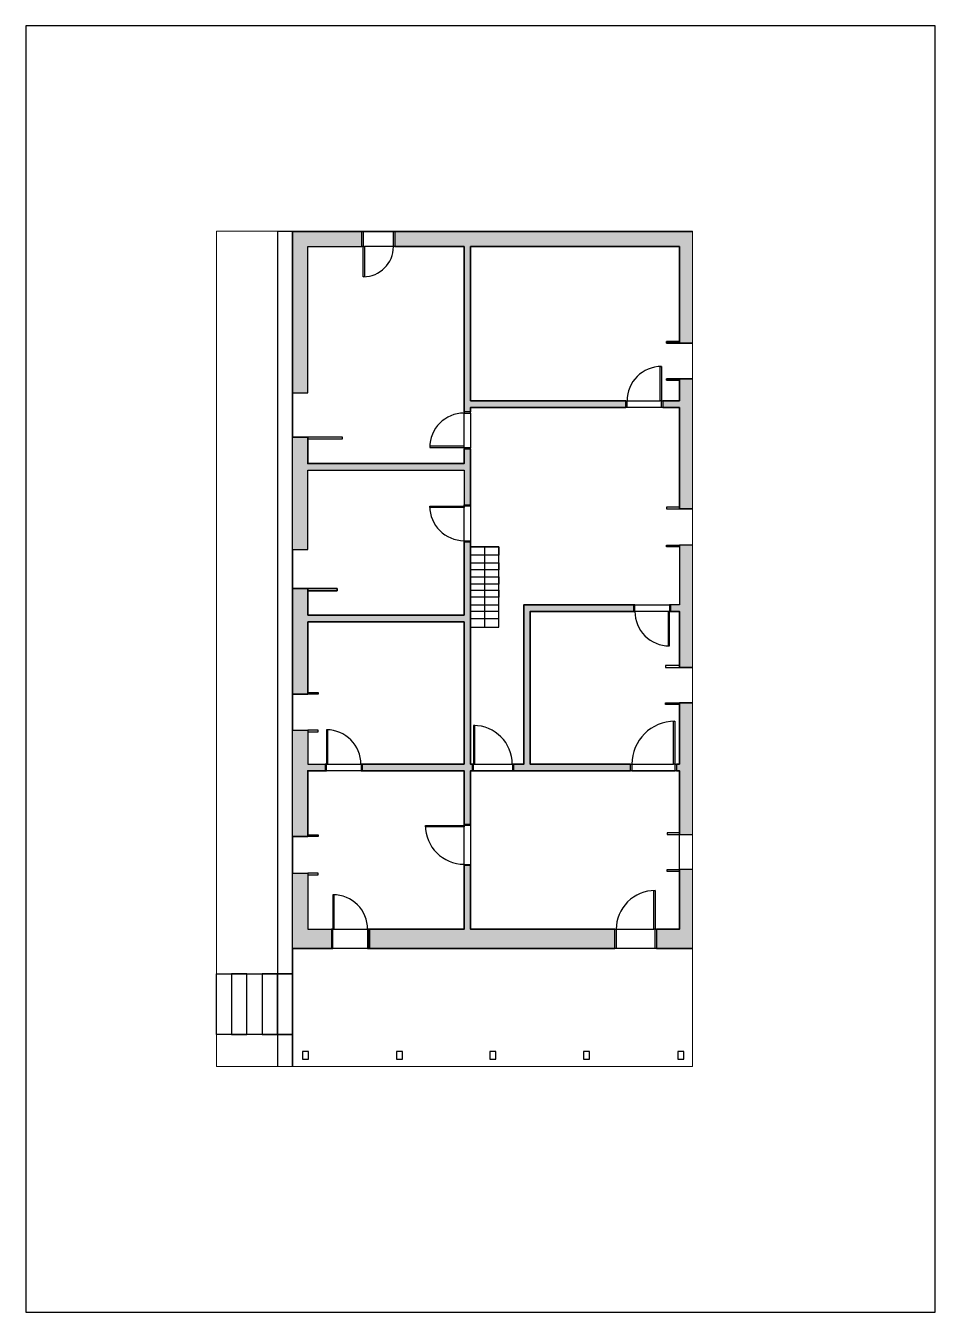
# Paper-space layout 'Layout1' of a CAD drawing. Header units: millimetres. Extents: x 64 to 274, y 59 to 356.
# The model-space entities are those that its viewports show. They can reach past a viewport. Long polylines and large blocks are cut down to what shows.
import ezdxf

# ---------------------------------------------------------------- set-up
doc = ezdxf.new("R2010")
doc.units = ezdxf.units.MM
for name, color, linetype, lineweight in [('A-ALV-___-___-EXI', 250, 'Continuous', 25), ('A-ESC-___-___-EXI', 250, 'Continuous', 25), ('A-JAN-___-___-EXI', 250, 'Continuous', 25), ('A-PIL-___-___-EXI', 250, 'Continuous', 25), ('A-PIS-___-___-EXI', 250, 'Continuous', 25), ('A-POR-___-___-EXI', 250, 'Continuous', 25)]:
    doc.layers.add(name, color=color, linetype=linetype, lineweight=lineweight)

# ---------------------------------------------------------------- blocks, each defined once
blk = doc.blocks.new('SVG - A4-22555169-Não nomeada')
at = {"layer": 'A-JAN-___-___-EXI'}
for p, q in [((64.29, 356.5), (64.29, 59.5)), ((274.29, 356.5), (64.29, 356.5)), ((274.29, 59.5), (274.29, 356.5)), ((64.29, 59.5), (274.29, 59.5))]:
    blk.add_line(p, q, dxfattribs=at)
blk = doc.blocks.new('porta multiplas_original - Simples - 80 cm-22505150-Planta baixa - Térreo_')
at = {"layer": 'A-ALV-___-___-EXI'}
for p, q in [((-430, -75), (-430, 75)), ((-430, 75), (-400, 75)), ((-400, 75), (-400, -75)), ((400, 75), (430, 75)), ((400, -75), (400, 75)), ((430, 75), (430, -75)), ((-400, -75), (-430, -75)), ((-398, -75), (-368, -75)), ((-398, -871), (-398, -75)), ((-368, -75), (-368, -871)), ((430, -75), (400, -75)), ((-368, -871), (-398, -871))]:
    blk.add_line(p, q, dxfattribs=at)
at = {"layer": 'A-POR-___-___-EXI'}
blk.add_arc((-398, -75), 796, 270, 360, dxfattribs=at)
blk = doc.blocks.new('porta multiplas_original - Simples - 90 cm-22507540-Planta baixa - Térreo_')
at = {"layer": 'A-ALV-___-___-EXI'}
for p, q in [((-480, -75), (-480, 75)), ((-480, 75), (-450, 75)), ((-450, 75), (-450, -75)), ((450, 75), (480, 75)), ((450, -75), (450, 75)), ((480, 75), (480, -75)), ((-450, -75), (-480, -75)), ((-448, -75), (-418, -75)), ((-448, -971), (-448, -75)), ((-418, -75), (-418, -971)), ((480, -75), (450, -75)), ((-418, -971), (-448, -971))]:
    blk.add_line(p, q, dxfattribs=at)
at = {"layer": 'A-POR-___-___-EXI'}
blk.add_arc((-448, -75), 896, 270, 360, dxfattribs=at)
blk = doc.blocks.new('porta multiplas_original - 100-22507433-Planta baixa - Térreo_')
at = {"layer": 'A-ALV-___-___-EXI'}
for p, q in [((-530, -75), (-530, 75)), ((-530, 75), (-500, 75)), ((-500, 75), (-500, -75)), ((500, 75), (530, 75)), ((500, -75), (500, 75)), ((530, 75), (530, -75)), ((-500, -75), (-530, -75)), ((-498, -75), (-468, -75)), ((-498, -1071), (-498, -75)), ((-468, -75), (-468, -1071)), ((530, -75), (500, -75)), ((-468, -1071), (-498, -1071))]:
    blk.add_line(p, q, dxfattribs=at)
at = {"layer": 'A-POR-___-___-EXI'}
blk.add_arc((-498, -75), 996, 270, 360, dxfattribs=at)
blk = doc.blocks.new('porta multiplas - Simples - 80 cm-22507565-Planta baixa - Térreo_')
at = {"layer": 'A-ALV-___-___-EXI'}
for p, q in [((-368, 1019), (-398, 1019)), ((-398, 1019), (-398, 220)), ((-368, 220), (-368, 1019)), ((-400, 220), (-430, 220)), ((-430, 220), (-430, -220)), ((-400, -220), (-400, 220)), ((-398, 220), (-368, 220)), ((430, 220), (401, 220)), ((401, 220), (401, -220)), ((430, -220), (430, 220)), ((445, 220), (430, 220)), ((-430, -220), (-400, -220)), ((401, -220), (430, -220)), ((430, -220), (445, -220))]:
    blk.add_line(p, q, dxfattribs=at)
at = {"layer": 'A-POR-___-___-EXI'}
blk.add_arc((-398, 220), 799, 360, 90, dxfattribs=at)
blk = doc.blocks.new('porta multiplas_original - Simples - 90 cm-22507515-Planta baixa - Térreo_')
at = {"layer": 'A-ALV-___-___-EXI'}
for p, q in [((-480, -220), (-480, 220)), ((-480, 220), (-450, 220)), ((-450, 220), (-450, -220)), ((450, 220), (480, 220)), ((450, -220), (450, 220)), ((480, 220), (480, -220)), ((-450, -220), (-480, -220)), ((-448, -220), (-418, -220)), ((-448, -1116), (-448, -220)), ((-418, -220), (-418, -1116)), ((480, -220), (450, -220)), ((-418, -1116), (-448, -1116))]:
    blk.add_line(p, q, dxfattribs=at)
at = {"layer": 'A-POR-___-___-EXI'}
blk.add_arc((-448, -220), 896, 270, 0, dxfattribs=at)
blk = doc.blocks.new('porta multiplas_original - Simples - 80 cm-22507266-Planta baixa - Térreo_')
at = {"layer": 'A-ALV-___-___-EXI'}
for p, q in [((-368, 871), (-398, 871)), ((-398, 871), (-398, 75)), ((-368, 75), (-368, 871)), ((-400, 75), (-430, 75)), ((-430, 75), (-430, -75)), ((-400, -75), (-400, 75)), ((-398, 75), (-368, 75)), ((430, 75), (400, 75)), ((400, 75), (400, -75)), ((430, -75), (430, 75)), ((-430, -75), (-400, -75)), ((400, -75), (430, -75))]:
    blk.add_line(p, q, dxfattribs=at)
at = {"layer": 'A-POR-___-___-EXI'}
blk.add_arc((-398, 75), 796, 360, 90, dxfattribs=at)
blk = doc.blocks.new('porta multiplas_original - Simples - 70 cm-22507638-Planta baixa - Térreo_')
at = {"layer": 'A-ALV-___-___-EXI'}
for p, q in [((-380, -175), (-380, 175)), ((-380, 175), (-350, 175)), ((-350, 175), (-350, -175)), ((350, 175), (380, 175)), ((350, -175), (350, 175)), ((380, 175), (380, -175)), ((-350, -175), (-380, -175)), ((-348, -175), (-318, -175)), ((-348, -871), (-348, -175)), ((-318, -175), (-318, -871)), ((380, -175), (350, -175)), ((-318, -871), (-348, -871))]:
    blk.add_line(p, q, dxfattribs=at)
at = {"layer": 'A-POR-___-___-EXI'}
blk.add_arc((-348, -175), 696, 270, 360, dxfattribs=at)
blk = doc.blocks.new('porta multiplas_original - Simples - 90 cm-22507466-Planta baixa - Térreo_')
at = {"layer": 'A-ALV-___-___-EXI'}
for p, q in [((-418, 971), (-448, 971)), ((-448, 971), (-448, 75)), ((-418, 75), (-418, 971)), ((-450, 75), (-480, 75)), ((-480, 75), (-480, -75)), ((-450, -75), (-450, 75)), ((-448, 75), (-418, 75)), ((480, 75), (450, 75)), ((450, 75), (450, -75)), ((480, -75), (480, 75)), ((-480, -75), (-450, -75)), ((450, -75), (480, -75))]:
    blk.add_line(p, q, dxfattribs=at)
at = {"layer": 'A-POR-___-___-EXI'}
blk.add_arc((-448, 75), 896, 360, 90, dxfattribs=at)

msp = doc.modelspace()

# ---------------------------------------------------------------- hatches: boundary and pattern name
at = {"layer": 'A-ALV-___-___-EXI'}
h = msp.add_hatch(color=11, dxfattribs=at)
h.paths.add_polyline_path([(9188, -1761), (9188, -1411), (6120, -1411), (6120, -1761), (8043, -1761)])
h.paths.add_polyline_path([(5360, -1761), (5360, -1411), (3760, -1411), (3760, -1761), (4110, -1761)])
for points in [[(12690, -1761), (12690, -1411), (9188, -1411), (9188, -1761)], [(12990, -3991), (12990, -1411), (12690, -1411), (12690, -3991)], [(4110, -5136), (4110, -1761), (3760, -1761), (3760, -5136)], [(12990, -7054), (12990, -4811), (12690, -4811), (12690, -7054)], [(3760, -7016), (4110, -7016), (4110, -6156), (3760, -6156)], [(7721, -6921), (7721, -6771), (4110, -6771), (4110, -6921)], [(4110, -8752), (4110, -7016), (3760, -7016), (3760, -8752)], [(12990, -7814), (12990, -7054), (12690, -7054), (12690, -7814)], [(12990, -11474), (12990, -8654), (12690, -8654), (12690, -11474)], [(3760, -12092), (4110, -12092), (4110, -9652), (3760, -9652), (3760, -10026)], [(7721, -10421), (7721, -10271), (4110, -10271), (4110, -10421)], [(9245, -13711), (9245, -10181), (9095, -10181), (9095, -13711)], [(12690, -15334), (12990, -15334), (12990, -12294), (12690, -12294), (12690, -14110)], [(4110, -15381), (4110, -12921), (3760, -12921), (3760, -15381)], [(4110, -17521), (4110, -16221), (3760, -16221), (3760, -17521)], [(12990, -17521), (12990, -16141), (12690, -16141), (12690, -17521)]]:
    msp.add_hatch(color=11, dxfattribs=at).paths.add_polyline_path(points)
h = msp.add_hatch(color=11, dxfattribs=at)
h.paths.add_polyline_path([(7721, -17521), (7871, -17521), (7871, -16051), (7721, -16051)])
h.paths.add_polyline_path([(7871, -15091), (7871, -8581), (7721, -8581), (7721, -15091)])
h.paths.add_polyline_path([(7871, -7721), (7871, -6432), (7721, -6432), (7721, -7721)])
h.paths.add_polyline_path([(7871, -5572), (7871, -1761), (7721, -1761), (7721, -5572)])
h = msp.add_hatch(color=11, dxfattribs=at)
h.paths.add_polyline_path([(12690, -5473), (12690, -5323), (12310, -5323), (12310, -5473)])
h.paths.add_polyline_path([(11450, -5473), (11450, -5323), (7871, -5323), (7871, -5473), (8043, -5473)])
h = msp.add_hatch(color=11, dxfattribs=at)
h.paths.add_polyline_path([(12490, -10181), (12690, -10181), (12690, -10031), (12490, -10031)])
h.paths.add_polyline_path([(11630, -10181), (11630, -10031), (9095, -10031), (9095, -10181), (9245, -10181)])
h = msp.add_hatch(color=11, dxfattribs=at)
h.paths.add_polyline_path([(12620, -13861), (12690, -13861), (12690, -13711), (12620, -13711)])
h.paths.add_polyline_path([(11560, -13861), (11560, -13711), (8865, -13711), (8865, -13861)])
h.paths.add_polyline_path([(7721, -13861), (7721, -13711), (5370, -13711), (5370, -13861)])
h.paths.add_polyline_path([(7905, -13861), (7905, -13711), (7871, -13711), (7871, -13861)])
h.paths.add_polyline_path([(4110, -13861), (4510, -13861), (4510, -13711), (4110, -13711)])
h = msp.add_hatch(color=11, dxfattribs=at)
h.paths.add_polyline_path([(12990, -17961), (12990, -17521), (12160, -17521), (12160, -17961)])
h.paths.add_polyline_path([(11200, -17961), (11200, -17521), (5535, -17521), (5535, -17961), (8043, -17961)])
h.paths.add_polyline_path([(3760, -17961), (4660, -17961), (4660, -17521), (3760, -17521)])

# ---------------------------------------------------------------- linework, layer by layer
at = {"layer": 'A-ALV-___-___-EXI', "color": 7, "lineweight": 35}
for p, q in [((5360, -1411), (3760, -1411)), ((3760, -1411), (3760, -5136)), ((12990, -1411), (6120, -1411)), ((12990, -3991), (12990, -1411)), ((7871, -5323), (7871, -1761)), ((7871, -1761), (12690, -1761)), ((12690, -1761), (12690, -3991)), ((12690, -4811), (12690, -5323)), ((12990, -7814), (12990, -4811)), ((11450, -5323), (7871, -5323)), ((12690, -5323), (12310, -5323)), ((12310, -5473), (12690, -5473)), ((12690, -5473), (12690, -7814)), ((7871, -7721), (7871, -6432)), ((7721, -8581), (7721, -10271)), ((3760, -9652), (3760, -12092)), ((4110, -10271), (4110, -9652)), ((7721, -10271), (4110, -10271)), ((4110, -12092), (4110, -10421)), ((4110, -10421), (7721, -10421)), ((7721, -10421), (7721, -13711)), ((12690, -12294), (12690, -13711)), ((7721, -13711), (5370, -13711)), ((8865, -13861), (11560, -13861)), ((12690, -13711), (12620, -13711)), ((3760, -17961), (4660, -17961))]:
    msp.add_line(p, q, dxfattribs=at)
at = {"layer": 'A-ALV-___-___-EXI', "color": 250}
for p, q in [((5392, -1761), (5390, -1761)), ((12278, -5323), (12280, -5323)), ((7721, -6402), (7721, -6400)), ((7721, -7753), (7721, -7751)), ((12460, -10181), (12458, -10181)), ((4540, -13711), (4542, -13711)), ((7935, -13711), (7937, -13711)), ((12588, -13711), (12590, -13711)), ((7721, -15123), (7721, -15121))]:
    msp.add_line(p, q, dxfattribs=at)
at = {"layer": 'A-ALV-___-___-EXI'}
for p, q in [((4110, -8752), (4110, -6921)), ((4110, -6921), (7721, -6921)), ((7721, -6921), (7721, -7721)), ((7871, -8881), (7871, -8693)), ((12690, -8654), (12690, -10031)), ((12990, -8654), (12990, -11474)), ((7871, -9223), (7871, -9060)), ((7871, -9549), (7871, -9381)), ((7871, -9855), (7871, -9694)), ((12690, -10031), (12490, -10031)), ((12990, -12294), (12990, -15334)), ((3760, -15381), (3760, -12921)), ((4110, -12921), (4110, -13711)), ((4110, -13711), (4510, -13711)), ((3760, -17961), (3760, -16221)), ((4110, -16221), (4110, -17521))]:
    msp.add_line(p, q, dxfattribs=at)
msp.add_lwpolyline([(3760, -8752), (3760, -9652), (3760, -8752), (3760, -6156), (3760, -5136), (4110, -5136), (4110, -1761), (5360, -1761)], dxfattribs=at)
at = {"layer": 'A-ALV-___-___-EXI', "color": 7, "lineweight": 35}
for points in [[(6120, -1761), (7721, -1761), (7721, -5572)], [(7871, -5572), (7871, -5473), (11450, -5473)], [(7721, -6432), (7721, -6771), (4110, -6771), (4110, -6156), (3760, -6156)], [(7905, -13711), (7871, -13711), (7871, -8581)], [(11630, -10031), (9095, -10031), (9095, -13711), (8865, -13711)], [(11560, -13711), (9245, -13711), (9245, -10181), (11630, -10181)], [(12490, -10181), (12690, -10181), (12690, -11474), (12990, -11474)], [(3760, -15381), (4110, -15381), (4110, -13861), (4510, -13861)], [(5370, -13861), (7721, -13861), (7721, -15091)], [(7871, -15091), (7871, -13861), (7905, -13861)], [(12620, -13861), (12690, -13861), (12690, -15334)], [(7721, -16051), (7721, -17521), (5535, -17521), (5535, -17961), (11200, -17961)], [(11200, -17521), (7871, -17521), (7871, -16051)], [(12690, -16141), (12690, -17521), (12160, -17521)]]:
    msp.add_lwpolyline(points, dxfattribs=at)
at = {"layer": 'A-ESC-___-___-EXI'}
for p, q in [((7871, -8693), (8525, -8693)), ((8525, -8881), (7871, -8881)), ((8198, -10546), (8198, -8693)), ((8525, -8693), (8525, -8881)), ((7871, -9060), (8525, -9060)), ((8525, -9060), (8525, -9223)), ((8525, -9223), (7871, -9223)), ((7871, -9381), (8525, -9381)), ((8525, -9381), (8525, -9549)), ((8525, -9549), (7871, -9549)), ((7871, -9694), (8525, -9694)), ((8525, -9694), (8525, -9855)), ((8525, -9855), (7871, -9855))]:
    msp.add_line(p, q, dxfattribs=at)
for points in [[(8525, -8693), (7871, -8693), (7871, -10546), (8525, -10546)], [(7871, -9060), (8525, -9060), (8525, -8881), (7871, -8881)], [(7871, -9381), (8525, -9381), (8525, -9223), (7871, -9223)], [(7871, -9694), (8525, -9694), (8525, -9549), (7871, -9549)], [(7871, -10031), (8525, -10031), (8525, -9855), (7871, -9855)], [(7871, -10347), (8525, -10347), (8525, -10181), (7871, -10181)], [(3408, -19949), (3408, -18549), (3760, -18549), (3760, -19949), (2000, -19949), (2000, -18549), (3760, -18549), (3056, -18549), (3056, -19949), (2704, -19949), (2704, -18549), (3056, -18549), (3056, -19949), (3760, -19949), (3760, -18549), (3760, -19949)], [(2704, -18549), (2352, -18549), (2352, -19949), (2704, -19949)]]:
    msp.add_lwpolyline(points, close=True, dxfattribs=at)
at = {"layer": 'A-JAN-___-___-EXI', "color": 7, "lineweight": 35}
for p, q in [((12390, -3991), (12390, -3951)), ((12390, -3951), (12690, -3951)), ((12690, -3991), (12390, -3991)), ((12690, -3951), (12690, -3991)), ((12690, -3991), (12990, -3991)), ((12990, -4811), (12990, -3991)), ((12990, -3991), (12990, -4811)), ((12690, -4811), (12390, -4811)), ((12390, -4811), (12390, -4845)), ((12390, -4845), (12690, -4845)), ((12990, -4811), (12690, -4811)), ((12690, -4845), (12690, -4811)), ((3760, -5136), (3760, -6156)), ((3760, -6156), (3760, -5136)), ((12690, -7814), (12990, -7814)), ((12990, -7814), (12990, -8654)), ((12990, -8654), (12990, -7814)), ((4110, -9652), (3760, -9652)), ((4110, -9652), (4790, -9652)), ((4110, -9707), (4110, -9652)), ((4790, -9707), (4110, -9707)), ((4790, -9652), (4790, -9707)), ((12990, -12294), (12990, -11474)), ((12990, -11474), (12990, -12294)), ((3760, -12092), (4110, -12092)), ((12990, -12294), (12690, -12294))]:
    msp.add_line(p, q, dxfattribs=at)
at = {"layer": 'A-JAN-___-___-EXI'}
for p, q in [((12990, -4811), (12990, -3991)), ((12990, -7814), (12990, -8654)), ((3760, -9652), (3760, -8752)), ((3760, -8752), (4110, -8752)), ((12990, -8654), (12690, -8654)), ((12990, -11474), (12990, -12294)), ((3760, -12092), (3760, -12921)), ((3760, -12921), (3760, -12092)), ((3760, -12092), (3760, -12921)), ((3760, -12921), (4110, -12921)), ((3760, -16221), (3760, -15381)), ((3760, -15381), (3760, -16221)), ((3760, -16221), (3760, -15381)), ((12690, -16141), (12690, -15334)), ((12690, -15334), (12990, -15334)), ((12990, -15334), (12990, -16141)), ((12990, -15334), (12990, -16141)), ((12990, -16141), (12990, -15334)), ((3760, -16221), (4110, -16221)), ((12990, -16141), (12690, -16141)), ((4110, -17521), (4660, -17521))]:
    msp.add_line(p, q, dxfattribs=at)
at = {"layer": 'A-JAN-___-___-EXI', "color": 250}
for p, q in [((4690, -17521), (4692, -17521)), ((12128, -17521), (12130, -17521))]:
    msp.add_line(p, q, dxfattribs=at)
at = {"layer": 'A-JAN-___-___-EXI'}
for points in [[(4110, -6196), (4910, -6196), (4910, -6156), (4110, -6156)], [(12690, -7774), (12390, -7774), (12390, -7814), (12690, -7814)], [(12690, -8694), (12390, -8694), (12390, -8654), (12690, -8654)], [(12690, -11434), (12370, -11434), (12370, -11474), (12690, -11474)], [(4110, -12052), (4350, -12052), (4350, -12092), (4110, -12092)], [(12690, -12334), (12370, -12334), (12370, -12294), (12690, -12294)], [(4110, -12964), (4350, -12964), (4350, -12921), (4110, -12921)], [(4110, -15341), (4350, -15341), (4350, -15381), (4110, -15381)], [(12690, -15294), (12410, -15294), (12410, -15334), (12690, -15334)], [(4110, -16261), (4350, -16261), (4350, -16221), (4110, -16221)], [(12690, -16185), (12410, -16185), (12410, -16141), (12690, -16141)]]:
    msp.add_lwpolyline(points, close=True, dxfattribs=at)
at = {"layer": 'A-PIL-___-___-EXI'}
for points in [[(4125, -20341), (3985, -20341), (3985, -20521), (4125, -20521)], [(6300, -20341), (6160, -20341), (6160, -20521), (6300, -20521)], [(8455, -20341), (8315, -20341), (8315, -20521), (8455, -20521)], [(10615, -20341), (10475, -20341), (10475, -20521), (10615, -20521)], [(12795, -20341), (12655, -20341), (12655, -20521), (12795, -20521)]]:
    msp.add_lwpolyline(points, close=True, dxfattribs=at)
at = {"layer": 'A-PIS-___-___-EXI'}
for p, q in [((12990, -17961), (12990, -16141)), ((12990, -17961), (3760, -17961)), ((3760, -17961), (3760, -20686)), ((3760, -20686), (3760, -17961)), ((12160, -17961), (12990, -17961)), ((12990, -20686), (12990, -17961)), ((3760, -20686), (12990, -20686))]:
    msp.add_line(p, q, dxfattribs=at)
msp.add_lwpolyline([(3760, -12946), (3760, -12046), (3760, -1411), (3415, -1411), (3415, -20686), (3760, -20686)], close=True, dxfattribs=at)
at = {"layer": 'A-POR-___-___-EXI'}
for p, q in [((5390, -1411), (6090, -1411)), ((6090, -1411), (5390, -1411))]:
    msp.add_line(p, q, dxfattribs=at)
at = {"layer": 'A-POR-___-___-EXI', "color": 250}
for p, q in [((6090, -1761), (5422, -1761)), ((11480, -5323), (12248, -5323)), ((7721, -6370), (7721, -5602)), ((7871, -5602), (7871, -6402)), ((12280, -5473), (11480, -5473)), ((7721, -8551), (7721, -7783)), ((7871, -7751), (7871, -8551)), ((11660, -10031), (12460, -10031)), ((12428, -10181), (11660, -10181)), ((5340, -13861), (4540, -13861)), ((4572, -13711), (5340, -13711)), ((7967, -13711), (8835, -13711)), ((11590, -13711), (12558, -13711)), ((7871, -15121), (7871, -16021)), ((7721, -16021), (7721, -15153)), ((4722, -17521), (5491, -17521)), ((11230, -17521), (12098, -17521)), ((5491, -17961), (4690, -17961)), ((12130, -17961), (11230, -17961))]:
    msp.add_line(p, q, dxfattribs=at)
at = {"layer": 'A-POR-___-___-EXI'}
for points in [[(8835, -13861), (7935, -13861)], [(12590, -13861), (11590, -13861)]]:
    msp.add_lwpolyline(points, close=True, dxfattribs=at)

# ---------------------------------------------------------------- block references
for name, p in [('porta multiplas_original - Simples - 70 cm-22507638-Planta baixa - Térreo_', (5740, -1586)), ('porta multiplas_original - Simples - 80 cm-22507266-Planta baixa - Térreo_', (4940, -13786)), ('porta multiplas_original - Simples - 90 cm-22507466-Planta baixa - Térreo_', (8385, -13786)), ('porta multiplas - Simples - 80 cm-22507565-Planta baixa - Térreo_', (5090, -17741))]:
    msp.add_blockref(name, p, dxfattribs=at)
for name, p, rotation in [('porta multiplas_original - Simples - 80 cm-22505150-Planta baixa - Térreo_', (11880, -5398), 180), ('porta multiplas_original - Simples - 80 cm-22507266-Planta baixa - Térreo_', (7796, -6002), 89.99999999999969), ('porta multiplas_original - Simples - 80 cm-22505150-Planta baixa - Térreo_', (7796, -8151), 269.9999999999997), ('porta multiplas_original - Simples - 80 cm-22507266-Planta baixa - Térreo_', (12060, -10106), 180), ('porta multiplas_original - 100-22507433-Planta baixa - Térreo_', (12090, -13786), 180), ('porta multiplas_original - Simples - 90 cm-22507540-Planta baixa - Térreo_', (7796, -15571), 269.9999999999997), ('porta multiplas_original - Simples - 90 cm-22507515-Planta baixa - Térreo_', (11680, -17741), 180)]:
    msp.add_blockref(name, p, dxfattribs=dict(at, rotation=rotation))

psp = doc.layouts.get("Layout1")

# ---------------------------------------------------------------- block references
at = {"layer": 'A-PIL-___-___-EXI'}
psp.add_blockref('SVG - A4-22555169-Não nomeada', (0, 0), dxfattribs=at)

# ---------------------------------------------------------------- viewports
at = {"layer": 'A-ESC-___-___-EXI'}
psp.add_viewport(center=(163.26, 212.68), size=(109.9, 192.85), view_center_point=(7494.84, -11043.23), view_height=19285, dxfattribs=at)

doc.saveas('drawing.dxf')
